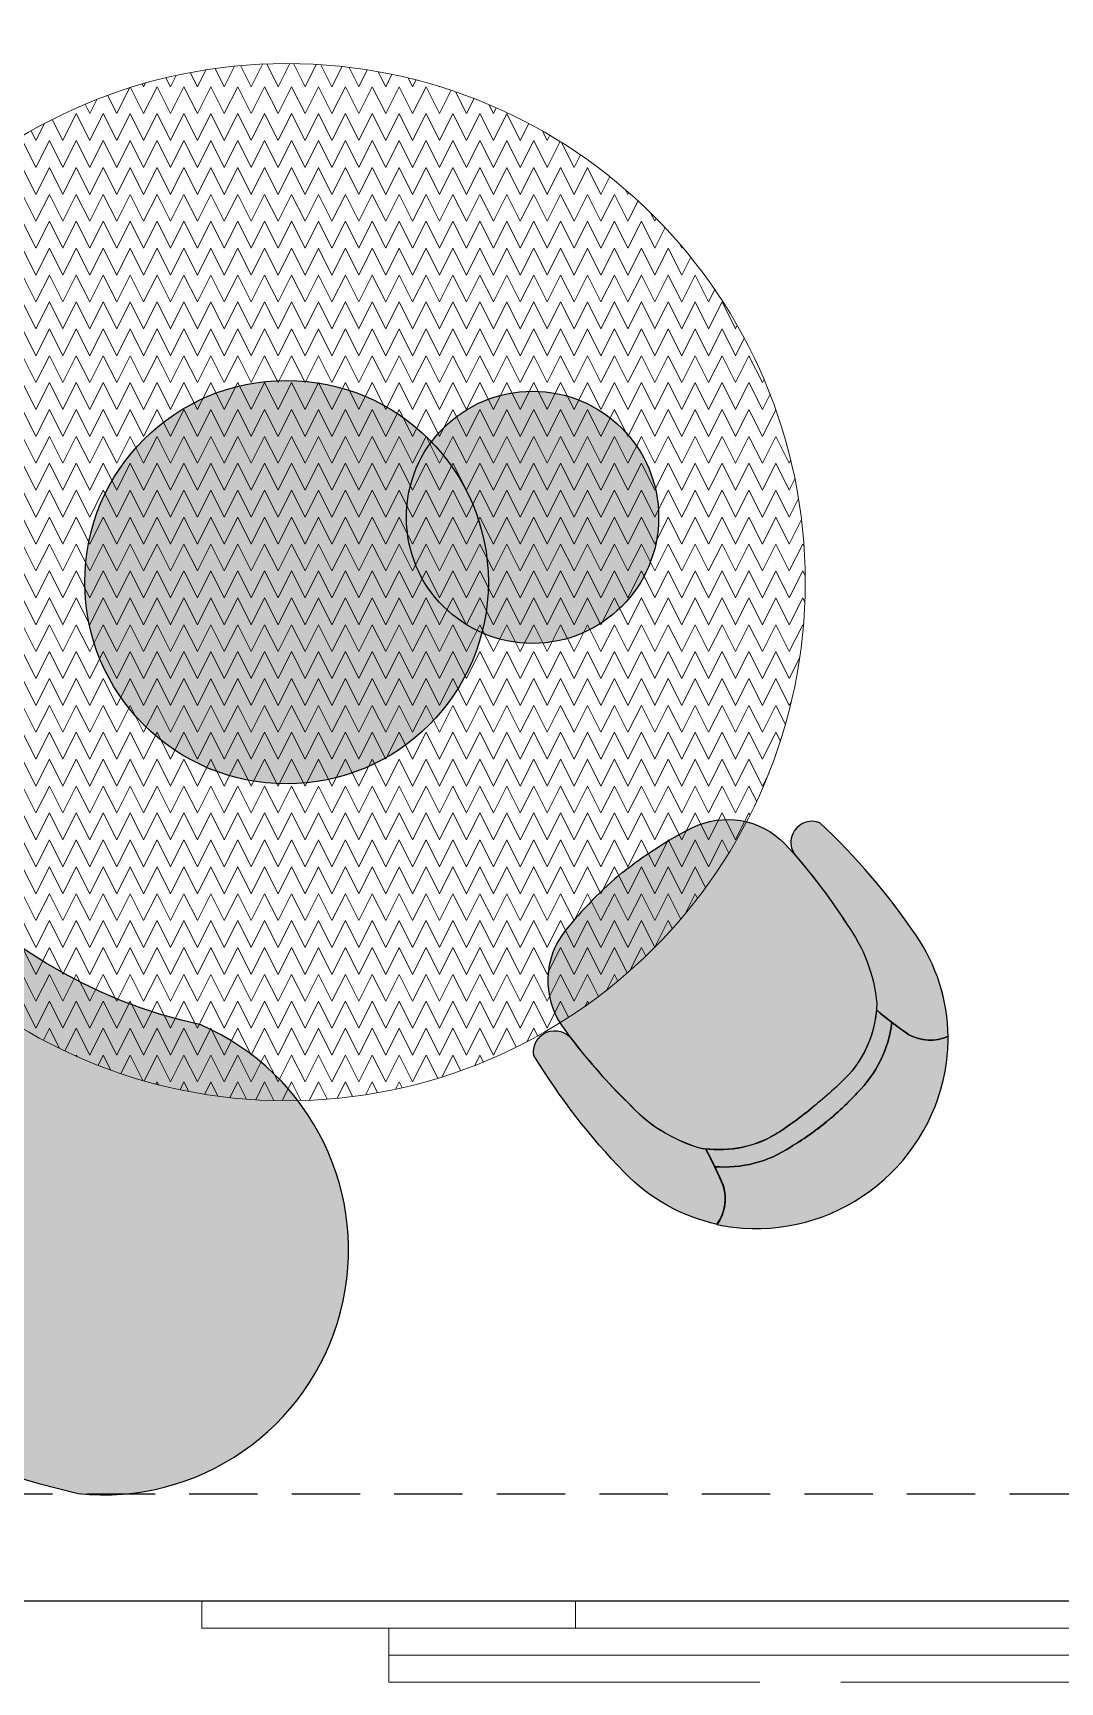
# Model space of a CAD drawing. Header units: millimetres. Extents: x 307301 to 459443, y -2888111 to -2805601.
# Drawn here: x 314368 to 316277, y -2825863 to -2822797 of the extents above; entities that cross this region are included whole.
import ezdxf

# ---------------------------------------------------------------- set-up
doc = ezdxf.new("R2010")
doc.units = ezdxf.units.MM
doc.header["$LTSCALE"] = 10
doc.header["$MEASUREMENT"] = 0
for name, pattern in [('9276_P0_Base$0$HIDDEN', [0.375, 0.25, -0.125]), ('DASHED', [19.049999999999997, 12.7, -6.349999999999998]), ('HIDDEN', [9.524999999999999, 6.35, -3.175])]:
    doc.linetypes.add(name, pattern=pattern)
for name, color, linetype in [('BMA  furniture', 6, 'Continuous'), ('BMA FURNITURE', 6, 'Continuous'), ('HATCH', 252, 'Continuous'), ('PDA FURNITURE', 6, 'Continuous')]:
    doc.layers.add(name, color=color, linetype=linetype)
for name, color, linetype, lineweight in [('Bma-Furniture Hatch', 6, 'Continuous', 9), ('DOTTED', 7, 'DASHED', 5), ('wall', 8, 'Continuous', 15), ('WIN', 5, 'Continuous', 9)]:
    doc.layers.add(name, color=color, linetype=linetype, lineweight=lineweight)
doc.layers.add('FURNITUURE HATCH', color=7, linetype='Continuous', lineweight=0, true_color=0xffffff)

# ---------------------------------------------------------------- blocks, each defined once
blk = doc.blocks.new('RHEH')
at = {"layer": 'FURNITUURE HATCH', "true_color": 0xffffff}
h = blk.add_hatch(color=7, dxfattribs=at)
h.dxf.hatch_style = 1
edge = h.paths.add_edge_path()
edge.add_arc((1625547.607341439, 858102.9795582141), 547.8417148053695, -359.45177661858634, -351.07817610316647, ccw=False)
edge.add_arc((1625547.610771556, 858102.6325665019), 547.8417148154238, -367.82545605712323, -359.415484872566, ccw=False)
edge.add_arc((1625868.047841163, 858047.4530205571), 223.148801800816, -403.0994944112713, -364.9906050863775, ccw=False)
edge.add_arc((1625849.124642745, 857103.8964982135), 811.7205600410317, -282.9465422686336, -280.3237409277077)
edge.add_arc((1625851.625832933, 858049.2402804568), 204.888651805108, -405.7508560549304, -368.6351485722549)
edge.add_arc((1625372.705545267, 858093.8829401243), 685.6454284019995, -366.3139728198897, -358.8605490772602)
edge.add_arc((1625372.570156654, 858108.0322095323), 685.6454283853017, -360.0430041573802, -352.5895804147411)
edge.add_arc((1625850.548497499, 858161.831044703), 204.8886518061982, -350.2684046627363, -313.0353900287047)
edge.add_arc((1625829.954870418, 859107.3016131751), 811.7205600455007, -438.6016306676837, -435.9570109652958)
edge.add_arc((1625866.929971494, 858164.2799590225), 223.1488018022096, -353.9129481487, -315.8040588238034, ccw=False)
edge = h.paths.add_edge_path()
edge.add_arc((1625903.102099728, 858116.2553540608), 340.5429058671199, -316.10297490538187, -307.891903946771, ccw=False)
edge.add_arc((1625890.695755925, 858107.1784404775), 355.7823381911832, -359.5992855440478, -316.4349497151062, ccw=False)
edge.add_arc((1625890.717661805, 858105), 355.7823381938132, -402.4688540281561, -359.2484475813701, ccw=False)
edge.add_arc((1625903.294374461, 858096.1610017684), 340.542905856937, -411.0116492894325, -402.80057833072533, ccw=False)
edge.add_arc((1626037.141664317, 857807.650971412), 83.86201002422787, -343.5022653137745, -292.0689017456561)
edge.add_arc((1625849.124642763, 857103.8964982172), 811.7205600321012, -285.690748629173, -282.9465422675001)
edge.add_arc((1625868.047841163, 858047.4530205571), 223.1488018009854, -403.0994944111982, -364.9906050863565)
edge.add_arc((1625547.610771556, 858102.6325665019), 547.8417148154238, -367.8254560571232, -359.4154848725661)
edge.add_arc((1625547.607341439, 858102.9795582141), 547.8417148053707, -359.4517766185862, -351.0781761031666)
edge.add_arc((1625866.929971493, 858164.279959023), 223.1488018028287, -353.9129481487471, -315.8040588239811)
edge.add_arc((1625829.954870434, 859107.3016131702), 811.7205600358053, -435.9570109663092, -433.2128046046473)
edge.add_arc((1626031.404116419, 858407.2737849839), 83.8620100227398, -426.8346514897074, -375.4012879215982)
edge = h.paths.add_edge_path()
edge.add_arc((1626031.404116419, 858407.2737849839), 83.86201002251889, -426.8346514895411, -375.40128792145947, ccw=False)
edge.add_arc((1625829.954870436, 859107.3016131686), 811.7205600339311, -435.95701096642097, -433.21280460471155, ccw=False)
edge.add_arc((1625829.954870418, 859107.3016131746), 811.7205600443089, -438.60163066772, -435.9570109653074, ccw=False)
edge.add_arc((1625850.548497489, 858161.8310447019), 204.8886518143033, -313.0353900309632, -309.8191829725505)
edge.add_arc((1625818.749270992, 858072.1644119667), 295.9669848359914, -303.4183232115487, -272.5112709217773)
edge.add_arc((1625718.739108032, 857321.2219851539), 1052.705243221662, -276.160952250531, -267.6861765613639)
edge.add_arc((1625672.831860576, 858412.2402262038), 39.31913053280312, -544.3576594327454, -445.0297864403599, ccw=False)
edge.add_arc((1625672.831860576, 858412.2402262038), 39.31913053277786, -240.36785090989588, -184.3576594327517, ccw=False)
edge.add_line((1625653.391315886, 858446.4171079809), (1625747.893392441, 858456.5208646433))
edge.add_arc((1625833.53559219, 857205.8741297487), 1253.575622720826, -274.2986101553905, -266.0825963378559, ccw=False)
edge.add_arc((1625903.102099736, 858116.2553540631), 340.542905860918, -307.8919039459977, -274.1078818324744, ccw=False)
edge = h.paths.add_edge_path()
edge.add_arc((1626037.141664318, 857807.6509714117), 83.86201002408212, -343.5022653139645, -292.06890174586806, ccw=False)
edge.add_arc((1625903.294374459, 858096.1610017698), 340.5429058600573, -444.79567140272366, -411.0116492892006, ccw=False)
edge.add_arc((1625815.560454552, 858986.7290933842), 1235.415406668307, -457.246089666172, -444.49000568074246, ccw=False)
edge.add_arc((1625678.540321287, 857795.7112501364), 39.31913053268589, -517.9884741633982, -478.57117264645524, ccw=False)
edge.add_arc((1625678.540321287, 857795.7112501364), 39.31913053240842, -556.2402048815105, -517.9884741632276, ccw=False)
edge.add_arc((1625678.540321287, 857795.7112501371), 39.31913053269079, -273.90923711614175, -196.240204881193, ccw=False)
edge.add_arc((1625702.583294344, 858940.4227482125), 1105.690234846576, -451.1070446574697, -443.0309432973713)
edge.add_arc((1625818.116618532, 858138.2820031671), 295.9669848367022, -446.3922823124472, -415.4852300226732)
edge.add_arc((1625851.625832939, 858049.2402804599), 204.8886518034184, -409.0843702663165, -405.7508560565143)
edge.add_arc((1625849.124642757, 857103.8964982159), 811.720560034959, -285.6907486295736, -280.32374092692555, ccw=False)
h = blk.add_hatch(color=7, dxfattribs=at)
h.dxf.hatch_style = 1
h.paths.add_polyline_path([(1625707.924297044, 858373.5985840189, -0.1342233641790795), (1625773.913297435, 858318.6197784629), (1625838.700602895, 858227.1707307503, -0.1585586596775983), (1625851.605770521, 858194.3674702535), (1625852.466155824, 858105.5488575955), (1625853.305511126, 858016.7300437097, -0.1585586596775975), (1625841.030411188, 857983.6858434284), (1625776.711249732, 857889.1116582497, -0.1306301963595163), (1625713.080011456, 857834.7823390556, -0.0148267348820988), (1625647.532639307, 857836.1038084084, -0.3234058185253189), (1625515.149480846, 857950.035426385, -0.0494715039558301), (1625496.508793571, 858102.1428457205, -0.0494715039557196), (1625512.235425636, 858254.579112018, -0.3234058185259197), (1625642.414213411, 858371.0230789382, -0.0148267348944994)])
h.paths.add_polyline_path([(1625981.752406157, 858319.199701024, -0.1783487233010878), (1626052.488884994, 858196.4639703305, -0.0325331667068631), (1626058.215391913, 858107.5175887106, -0.032533166706863), (1626054.191961498, 858018.4779138851, -0.1783487233010901), (1625985.81703644, 857894.4110825006, -0.1356809773333416), (1625836.740326912, 857842.9015474848, -0.028042217293181), (1625713.080011457, 857834.7823390549, 0.1306301963578238), (1625776.711249732, 857889.1116582497), (1625841.03041119, 857983.6858434284, 0.1585586596660644), (1625853.305511126, 858016.7300437097), (1625852.466155824, 858105.5488575955), (1625851.605770521, 858194.3674702526, 0.1585586596664641), (1625838.700602897, 858227.1707307496), (1625773.913297411, 858318.6197784974, 0.1342233641137219), (1625707.924297043, 858373.5985840189, -0.0280422172812107), (1625831.717334943, 858367.847156526, -0.1356809773333576)])
at = {"layer": 'BMA FURNITURE'}
for points in [[(1625981.883467672, 858319.2469966915, -0.0145462254838348), (1625990.807247275, 858311.3459566354, 0.0234222706124183), (1626064.53520502, 858329.8216728126, 0.2282654734390454), (1626112.429479281, 858384.6206490274, 0.1484877067728579), (1625927.715599559, 858455.656500469, 0.0557164631427004), (1625653.391315886, 858446.4171079809, 0.805012977110082), (1625676.23838503, 858373.0689405857, -0.0352532331114509), (1625831.878541576, 858367.9873256641, -0.1356809773333568)], [(1626148.492929271, 858352.3756867573, -0.1905989299816858), (1626246.469392952, 858109.6666859479, -0.1908524838212776), (1626153.158539134, 857864.7795635711, -0.0358428932926384), (1626117.551156172, 857831.46588995, 0.2282654734390754), (1626068.650409308, 857885.3686380934, 0.0119744313680869), (1626030.984023744, 857894.9827344317, 0.1678310722913449), (1626090.35068046, 858028.040772212, 0.0365529915137655), (1626095.427305695, 858107.8736544577, 0.0367119014572122), (1626088.820645429, 858187.9425152298, 0.1678310722911655), (1626026.918734853, 858319.8401831947, 0.0119744313680668), (1626064.394253784, 858330.1732819919, 0.2282654734390519), (1626112.254594253, 858385.0018977977, -0.035842893292643)], [(1626088.820645429, 858187.9425152298, -0.0365529915137654), (1626095.423978317, 858108.2213937764, -0.0367119014572131), (1626090.35068046, 858028.040772212, -0.1678310722913455), (1626030.984023744, 857894.9827344317, 0.0114446293877493), (1625994.592986707, 857902.4760048981, 0.1633786444782936), (1626054.191961498, 858018.4779138851, 0.0325331667068633), (1626058.215391913, 858107.5175887106, 0.032533166706862), (1626052.488884994, 858196.4639703305, 0.1639042000520175), (1625990.374751168, 858311.5907803597, 0.0115398425223175), (1626026.918734853, 858319.8401831947, -0.1678310722914301)], [(1625985.81703644, 857894.4110825006, 0.0145462254838348), (1625994.592986707, 857902.4760048981, -0.0234222706124183), (1626068.650409308, 857885.3686380934, -0.2282654734390454), (1626117.551156172, 857831.46588995, -0.1484877067728579), (1625934.184278142, 857757.0219674751, -0.0557164631427004), (1625659.735944915, 857761.180257462, -0.805012977110082), (1625681.22094762, 857834.9388968705, 0.0352532331114509), (1625836.740326912, 857842.9015474848, 0.1356809773333568)]]:
    blk.add_lwpolyline(points, format="xyb", close=True, dxfattribs=at)
at = {"layer": 'BMA FURNITURE', "color": 3}
for points in [[(1626112.254594253, 858385.0018977977, -0.2282654734384669), (1626064.394253784, 858330.1732819919, -0.0235175236137687), (1625990.374751168, 858311.5907803597, 10.45864254652657)], [(1626117.551156172, 857831.46588995, 0.2282654734384669), (1626068.650409308, 857885.3686380934, 0.0234222706124653), (1625994.592986707, 857902.4760048981, -10.45864254652657)]]:
    blk.add_lwpolyline(points, format="xyb", dxfattribs=at)
at = {"layer": 'BMA FURNITURE'}
for points in [[(1625496.508127484, 858101.9689537557, -0.0495276412744111), (1625512.235425636, 858254.579112018, -0.3234058185259048), (1625642.414213411, 858371.0230789382, -0.0428867834073368), (1625831.717334943, 858367.847156526, -0.1356809773333575), (1625981.752406157, 858319.199701024, -0.178348723301085), (1626052.488884994, 858196.4639703305, -0.0325331667076973), (1626058.215391911, 858107.5175887088, 0.0051594793841263)], [(1626026.918734853, 858319.8401831947, -0.1678310722914932), (1626088.820645429, 858187.9425152298, -0.0365529915137647), (1626095.423978317, 858108.2213937764, 1.00000000002299)], [(1625496.504800106, 858102.3166930992, 0.0495276412744111), (1625515.149480846, 857950.035426385, 0.3234058185259048), (1625647.532639307, 857836.1038084084, 0.0428867834073368), (1625836.740326912, 857842.9015474848, 0.1356809773333575), (1625985.81703644, 857894.4110825006, 0.178348723301085), (1626054.191961498, 858018.4779138851, 0.0325331667076973), (1626058.215391911, 858107.5175887127, -0.0051594793841263)], [(1626030.984023744, 857894.9827344317, 0.1678310722914932), (1626090.35068046, 858028.040772212, 0.0365529915137647), (1626095.427305695, 858107.8736544577, -1.00000000002299)]]:
    blk.add_lwpolyline(points, format="xyb", dxfattribs=at)

msp = doc.modelspace()

# ---------------------------------------------------------------- hatches: boundary and pattern name
at = {"layer": 'Bma-Furniture Hatch', "true_color": 0xffffff}
h = msp.add_hatch(color=7, dxfattribs=at)
h.dxf.hatch_style = 1
edge = h.paths.add_edge_path()
edge.add_arc((313499.9617311868, -2823869.033910279), 454.7119564140862, 13.38849030967758, 177.4571157237557)
edge.add_arc((314879.720935024, -2823724.826481495), 1838.212737039425, 183.8689647777165, 256.543529999116)
edge.add_arc((314498.9743076873, -2825059.500081133), 455.5077511620669, 264.0753771471043, 426.5663532307661)
edge.add_arc((314879.7209350237, -2823724.826481495), 938.2127370392755, 182.3773526010567, 257.71691305088837, ccw=False)
at = {"layer": 'HATCH', "true_color": 0xffffff}
h = msp.add_hatch(color=7, dxfattribs=at)
edge = h.paths.add_edge_path()
edge.add_arc((314839.3508657622, -2823818.349174528), 374.9999999999999, 0, 360)
h = msp.add_hatch(color=7, dxfattribs=at)
edge = h.paths.add_edge_path()
edge.add_arc((315296.4631325217, -2823697.793881029), 234.3749999999999, 0, 360)
at = {"layer": 'wall', "true_color": 0xd0c9c3}
h = msp.add_hatch(dxfattribs=at)
h.set_pattern_fill('POINERI2', color=9, scale=100, pattern_type=2)
h.set_pattern_definition([(63.434949, (315973.6018745052, -2823497.52700406), (-3.653336068665247e-05, 100.0000180003565), [55.90169999999999, -167.7051]), (296.565051, (315998.6018745052, -2823447.52700406), (3.653336075326585e-05, 100.0000180003565), [55.9017, -167.7051]), (63.434949, (315923.6018745052, -2823497.52700406), (-3.653336068665247e-05, 100.0000180003565), [55.90169999999999, -167.7051]), (296.565051, (315948.6018745052, -2823447.52700406), (3.653336075326585e-05, 100.0000180003565), [55.9017, -167.7051]), (296.565051, (315998.6018745052, -2823497.52700406), (3.653336075326585e-05, 100.0000180003565), [55.9017, -167.7051]), (63.434949, (315973.6018745052, -2823547.52700406), (-3.653336068665247e-05, 100.0000180003565), [55.90169999999999, -167.7051]), (296.565051, (315948.6018745052, -2823497.52700406), (3.653336075326585e-05, 100.0000180003565), [55.9017, -167.7051]), (63.434949, (315923.6018745052, -2823547.52700406), (-3.653336068665247e-05, 100.0000180003565), [55.90169999999999, -167.7051])])
edge = h.paths.add_edge_path()
edge.add_arc((314839.3508657622, -2823818.349174528), 963.9114047041516, 0, 360)

# ---------------------------------------------------------------- linework, layer by layer
at = {"layer": 'BMA  furniture', "color": 3, "linetype": 'HIDDEN', "ltscale": 2, "elevation": 2.980013874553933e-10}
msp.add_lwpolyline([(312944.1238510691, -2825512.903018725), (319504.1238510691, -2825512.903018702)], dxfattribs=at)
at = {"layer": 'BMA FURNITURE', "color": 6}
for centre, radius in [((314839.3508657622, -2823818.349174528), 374.9999999999999), ((315296.4631325217, -2823697.793881029), 234.3749999999999)]:
    msp.add_circle(centre, radius, dxfattribs=at)
at = {"layer": 'DOTTED', "color": 0, "linetype": '9276_P0_Base$0$HIDDEN', "ltscale": 50}
msp.add_line((312944.1238510691, -2825712.903018725), (319604.1238510691, -2825712.903018702), dxfattribs=at)
at = {"layer": 'PDA FURNITURE', "elevation": 0.05547479569909773}
msp.add_lwpolyline([(324324.1238510709, -2818642.903018716), (320504.0840371195, -2818647.836849602), (320504.0840371195, -2823807.907665477), (319504.1238510691, -2823807.907665477), (319504.1238510691, -2825712.903018702), (312944.1238510695, -2825712.903018702), (312944.1238510695, -2823807.905434475), (312444.1238510695, -2823807.905434475), (312444.1238510695, -2825407.90766549), (310934.1238510705, -2825407.90766549), (310934.1238510705, -2821218.144531001), (311628.9522450471, -2821218.144531001), (311628.9522450471, -2820797.90766549), (309474.1238510709, -2820802.903018715), (309474.1238510709, -2816532.903018716), (311052.5220519215, -2816532.930254189), (311052.5220519215, -2816382.903018715), (310074.1238510711, -2816382.903018715), (310074.123851073, -2814852.903018715), (311629.1254753091, -2814852.903018715), (311629.1254753091, -2814492.90766549), (311008.9506891546, -2814492.907679092), (311008.9506221645, -2812252.907647139)], dxfattribs=at)
at = {"layer": 'PDA FURNITURE'}
msp.add_lwpolyline([(313942.3157136464, -2823763.74422651, 0.8698125803355088), (313045.697532426, -2823848.859643742, 0.3281769040149934), (314451.9567973059, -2825512.574760503, 0.8577924694941326), (314680.1237142702, -2824641.562042827, -0.3411074284344146)], format="xyb", close=True, dxfattribs=at)
at = {"layer": 'wall', "color": 251, "true_color": 0x72665a}
msp.add_circle((314839.3508657622, -2823818.349174528), 963.9114047041516, dxfattribs=at)
at = {"layer": 'WIN', "ltscale": 50}
for p, q in [((315029.1238510691, -2825862.903018725), (315029.1238510691, -2825762.903018725)), ((315719.1040248602, -2825762.903018725), (317272.87385107, -2825762.903018724)), ((315719.1040248602, -2825812.903018725, 0.05547479540109634), (315029.1238510691, -2825812.903018724)), ((315719.1040248602, -2825812.903018725), (316656.6238510691, -2825812.903018724, -0.05547479480509357)), ((315719.1040248602, -2825862.903018725, 0.05547479540109634), (315029.1238510691, -2825862.903018725)), ((315869.1040248611, -2825862.903018725, 0.05547479540109634), (316806.62385107, -2825862.903018724))]:
    msp.add_line(p, q, dxfattribs=at)
at = {"layer": 'WIN', "ltscale": 50, "elevation": 2.980013874553933e-10}
msp.add_lwpolyline([(315719.1040248602, -2825762.903018725), (314681.6238510691, -2825762.903018725), (314681.6238510691, -2825712.903018725), (315376.6238510691, -2825712.903018725), (315376.6238510691, -2825762.903018725)], dxfattribs=at)

# ---------------------------------------------------------------- block references
at = {"layer": 'BMA  furniture', "xscale": -1, "rotation": 129.6788004321121}
msp.add_blockref('RHEH', (-61962.09786824771, -1025433.66634523), dxfattribs=at)

doc.saveas('drawing.dxf')
